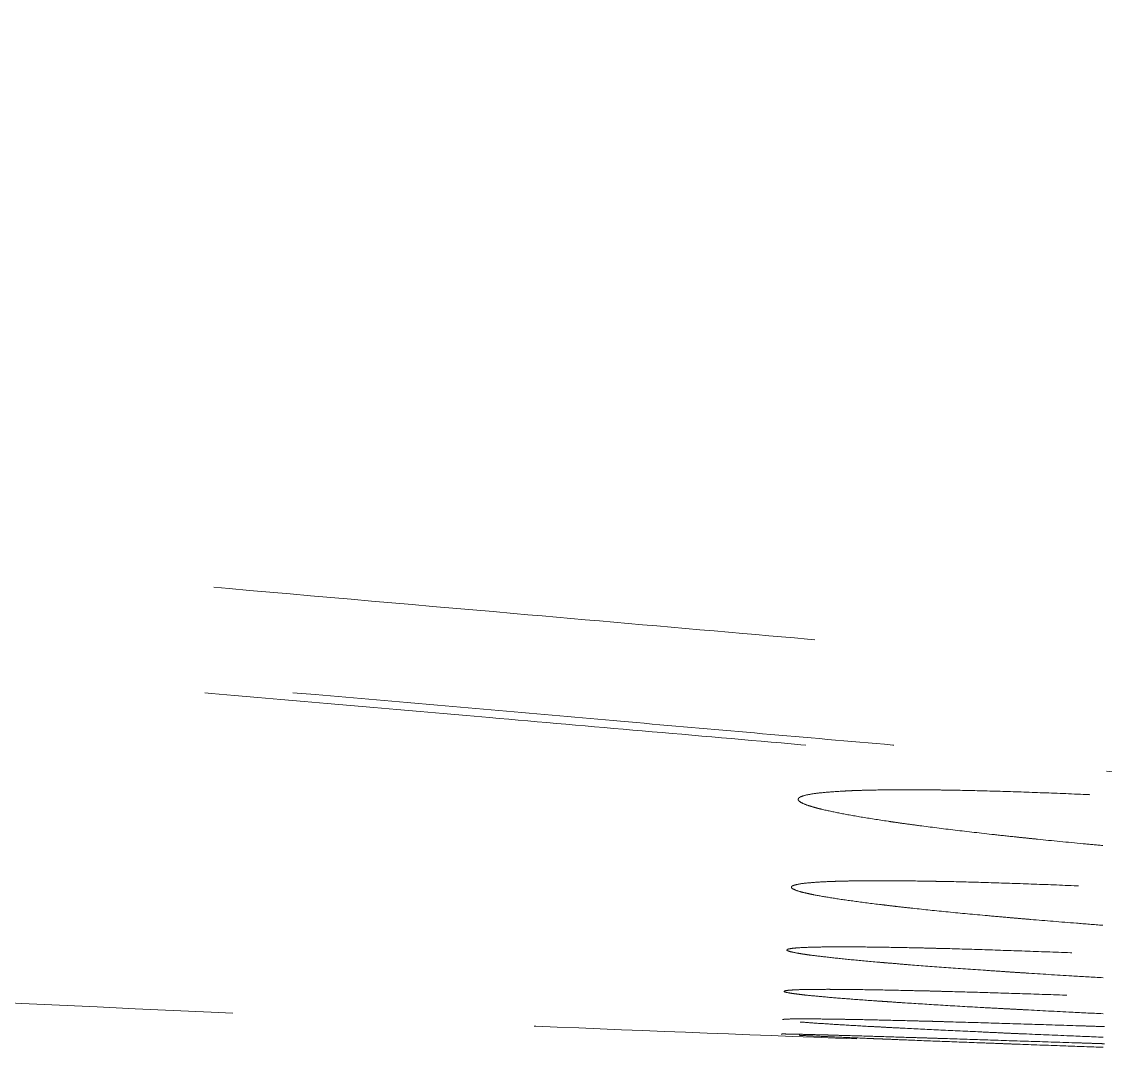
# Model space of a CAD drawing. Header units: millimetres. Extents: x 11618 to 13994, y -5897 to -2537.
# Drawn here: x 13153.08 to 13164.49, y -3846.79 to -3836 of the extents above; entities that cross this region are included whole.
import ezdxf

# ---------------------------------------------------------------- set-up
doc = ezdxf.new("R2010")
doc.units = ezdxf.units.MM
doc.linetypes.add('HIDDEN', pattern=[9.525, 6.35, -3.175])
doc.linetypes.add('HIDDEN2', pattern=[4.7625, 3.175, -1.5875])
doc.layers.add('HIDDEN', color=252, linetype='HIDDEN2', lineweight=13)

msp = doc.modelspace()

# ---------------------------------------------------------------- linework, layer by layer
at = {"layer": 'HIDDEN', "linetype": 'HIDDEN', "lineweight": 18}
for points, knots in [([(13172.599, -3836.001), (13172.492, -3835.991), (13172.271, -3835.97), (13171.933, -3835.939), (13171.582, -3835.907), (13171.216, -3835.874), (13170.837, -3835.84), (13170.444, -3835.805), (13170.036, -3835.768), (13169.615, -3835.731), (13169.14, -3835.689), (13168.615, -3835.643), (13168.046, -3835.592), (13167.477, -3835.542), (13166.907, -3835.492), (13166.337, -3835.442), (13165.866, -3835.401), (13165.31, -3835.352), (13164.488, -3835.279), (13163.121, -3835.158), (13161.207, -3834.989), (13157.214, -3834.637), (13151.831, -3834.161), (13146.372, -3833.679), (13142.544, -3833.341), (13139.823, -3833.101), (13137.06, -3832.856), (13134.641, -3832.643), (13132.498, -3832.453), (13130.563, -3832.282), (13128.383, -3832.089), (13126.513, -3831.924), (13125.051, -3831.795), (13124.09, -3831.71), (13123.169, -3831.628), (13122.287, -3831.55), (13121.444, -3831.476), (13120.64, -3831.405), (13119.876, -3831.338), (13119.151, -3831.274), (13118.465, -3831.214), (13118.02, -3831.175), (13117.805, -3831.156)], [0, 0, 0, 0, 0.005929, 0.012111, 0.018548, 0.025238, 0.032183, 0.039382, 0.046835, 0.054542, 0.062503, 0.072919, 0.083335, 0.093751, 0.104167, 0.114583, 0.124999, 0.130054, 0.14508, 0.170076, 0.205043, 0.24998, 0.388966, 0.49996, 0.54881, 0.598428, 0.648815, 0.69997, 0.730738, 0.765996, 0.805745, 0.849985, 0.868201, 0.885703, 0.902491, 0.918564, 0.933923, 0.948567, 0.962497, 0.975712, 0.988213, 1, 1, 1, 1]), ([(13117.15, -3838.638), (13117.269, -3838.649), (13117.51, -3838.67), (13117.873, -3838.702), (13118.242, -3838.734), (13118.617, -3838.767), (13118.997, -3838.8), (13119.384, -3838.834), (13119.775, -3838.868), (13120.173, -3838.903), (13120.576, -3838.938), (13120.984, -3838.974), (13121.398, -3839.01), (13121.818, -3839.046), (13122.244, -3839.084), (13122.675, -3839.121), (13123.112, -3839.16), (13123.554, -3839.198), (13124.002, -3839.237), (13124.456, -3839.277), (13124.915, -3839.317), (13125.38, -3839.358), (13125.851, -3839.399), (13126.327, -3839.44), (13126.809, -3839.482), (13127.296, -3839.525), (13127.789, -3839.568), (13128.288, -3839.612), (13128.793, -3839.656), (13129.303, -3839.7), (13129.818, -3839.745), (13130.339, -3839.791), (13131.831, -3839.921), (13134.292, -3840.136), (13137.719, -3840.435), (13141.145, -3840.734), (13144.57, -3841.033), (13147.994, -3841.332), (13151.418, -3841.631), (13154.84, -3841.929), (13157.925, -3842.199), (13160.596, -3842.432), (13162.775, -3842.623), (13164.722, -3842.793), (13166.437, -3842.942), (13167.919, -3843.072), (13169.169, -3843.181), (13170.187, -3843.27), (13170.973, -3843.338), (13171.528, -3843.386), (13171.82, -3843.412), (13171.928, -3843.421)], [0, 0, 0, 0, 0.006523, 0.01315, 0.019879, 0.02671, 0.033645, 0.040682, 0.047822, 0.055065, 0.06241, 0.069859, 0.07741, 0.085063, 0.09282, 0.100679, 0.108641, 0.116706, 0.124874, 0.133144, 0.141518, 0.149993, 0.158572, 0.167254, 0.176038, 0.184925, 0.193915, 0.203007, 0.212202, 0.221501, 0.230901, 0.240405, 0.250011, 0.312506, 0.375001, 0.437497, 0.499992, 0.562492, 0.624993, 0.687494, 0.749995, 0.794089, 0.833939, 0.869547, 0.900912, 0.928034, 0.950913, 0.96955, 0.983943, 0.994093, 1, 1, 1, 1]), ([(13171.75, -3844.442), (13171.626, -3844.432), (13171.367, -3844.409), (13170.959, -3844.374), (13170.515, -3844.335), (13170.127, -3844.301), (13169.697, -3844.264), (13169.129, -3844.214), (13168.533, -3844.162), (13168.009, -3844.116), (13167.657, -3844.085), (13167.275, -3844.052), (13166.864, -3844.016), (13166.423, -3843.978), (13165.952, -3843.936), (13165.451, -3843.893), (13164.625, -3843.821), (13163.497, -3843.722), (13162.09, -3843.599), (13160.725, -3843.48), (13159.401, -3843.364), (13156.815, -3843.139), (13153.15, -3842.819), (13148.594, -3842.421), (13144.536, -3842.066), (13140.937, -3841.752), (13138.003, -3841.496), (13135.691, -3841.294), (13133.896, -3841.137), (13132.269, -3840.995), (13130.63, -3840.852), (13129.003, -3840.71), (13127.536, -3840.582), (13126.38, -3840.481), (13125.483, -3840.402), (13124.668, -3840.331), (13123.848, -3840.259), (13123.033, -3840.188), (13122.25, -3840.12), (13121.58, -3840.061), (13121.01, -3840.012), (13120.573, -3839.973), (13120.253, -3839.945), (13120.028, -3839.926), (13119.815, -3839.907), (13119.613, -3839.89), (13119.423, -3839.873), (13119.245, -3839.858), (13119.077, -3839.843), (13118.921, -3839.829), (13118.756, -3839.815), (13118.583, -3839.8), (13118.402, -3839.784), (13118.233, -3839.769), (13118.077, -3839.756), (13117.932, -3839.743), (13117.816, -3839.733), (13117.725, -3839.725), (13117.658, -3839.719), (13117.592, -3839.713), (13117.529, -3839.708), (13117.468, -3839.702), (13117.408, -3839.697), (13117.35, -3839.692), (13117.292, -3839.687), (13117.235, -3839.682), (13117.177, -3839.677), (13117.119, -3839.672), (13117.08, -3839.668), (13117.061, -3839.667)], [0, 0, 0, 0, 0.006794, 0.014268, 0.022422, 0.031253, 0.035619, 0.046038, 0.062505, 0.06841, 0.07486, 0.081856, 0.089397, 0.097483, 0.106114, 0.115288, 0.125006, 0.151534, 0.177298, 0.202298, 0.226534, 0.250005, 0.344343, 0.427677, 0.500008, 0.566907, 0.624995, 0.66083, 0.693609, 0.723327, 0.749989, 0.783397, 0.812488, 0.830346, 0.846717, 0.861597, 0.87499, 0.891652, 0.906241, 0.917903, 0.92832, 0.937493, 0.941797, 0.945897, 0.949788, 0.95347, 0.95694, 0.9602, 0.963253, 0.9661, 0.968746, 0.972286, 0.975596, 0.978674, 0.981527, 0.984165, 0.986605, 0.987887, 0.989119, 0.990308, 0.991457, 0.992574, 0.993662, 0.994729, 0.995782, 0.996827, 0.997873, 0.998928, 1, 1, 1, 1]), ([(13117.055, -3839.756), (13117.095, -3839.76), (13117.175, -3839.767), (13117.295, -3839.777), (13117.415, -3839.788), (13117.536, -3839.798), (13117.658, -3839.809), (13117.782, -3839.82), (13117.92, -3839.832), (13118.071, -3839.845), (13118.236, -3839.859), (13118.407, -3839.874), (13118.583, -3839.89), (13118.783, -3839.907), (13119.012, -3839.927), (13119.272, -3839.95), (13119.547, -3839.974), (13119.84, -3839.999), (13120.149, -3840.026), (13120.488, -3840.056), (13120.861, -3840.088), (13121.273, -3840.124), (13121.715, -3840.163), (13122.196, -3840.204), (13122.718, -3840.25), (13123.288, -3840.3), (13123.929, -3840.355), (13124.653, -3840.419), (13125.469, -3840.49), (13126.36, -3840.567), (13127.236, -3840.644), (13128.09, -3840.718), (13128.916, -3840.79), (13129.798, -3840.867), (13130.893, -3840.962), (13132.236, -3841.079), (13133.863, -3841.221), (13135.651, -3841.377), (13137.406, -3841.529), (13139.116, -3841.678), (13140.764, -3841.822), (13142.529, -3841.976), (13144.715, -3842.166), (13147.395, -3842.4), (13150.638, -3842.682), (13154.214, -3842.994), (13157.242, -3843.257), (13159.636, -3843.466), (13161.307, -3843.611), (13163.041, -3843.763), (13164.439, -3843.884), (13165.483, -3843.975), (13166.155, -3844.034), (13166.835, -3844.093), (13167.525, -3844.153), (13168.092, -3844.203), (13168.525, -3844.241), (13168.815, -3844.266), (13169.081, -3844.289), (13169.324, -3844.31), (13169.544, -3844.329), (13169.74, -3844.346), (13170.07, -3844.375), (13170.523, -3844.414), (13171.09, -3844.463), (13171.45, -3844.494), (13171.622, -3844.508)], [0, 0, 0, 0, 0.00221, 0.004402, 0.006592, 0.008794, 0.011025, 0.013298, 0.015627, 0.018575, 0.021595, 0.024706, 0.027921, 0.031253, 0.035725, 0.040471, 0.045511, 0.050859, 0.056523, 0.062507, 0.069473, 0.076999, 0.085094, 0.09376, 0.103369, 0.113786, 0.125013, 0.138581, 0.153518, 0.169833, 0.187519, 0.201609, 0.216722, 0.232862, 0.250026, 0.276845, 0.306617, 0.339349, 0.375033, 0.403062, 0.433238, 0.465565, 0.500041, 0.553395, 0.612841, 0.678386, 0.750021, 0.779495, 0.81015, 0.841985, 0.875001, 0.887162, 0.899493, 0.911992, 0.92466, 0.937497, 0.943244, 0.948565, 0.953457, 0.957922, 0.961959, 0.965568, 0.968747, 0.980133, 0.990552, 1, 1, 1, 1]), ([(13164.462, -3844.671), (13164.392, -3844.664), (13164.323, -3844.658), (13164.091, -3844.636), (13163.93, -3844.62), (13163.735, -3844.6), (13163.696, -3844.596), (13163.619, -3844.588), (13163.581, -3844.584), (13163.467, -3844.572), (13163.393, -3844.564), (13163.176, -3844.54), (13163.038, -3844.524), (13162.776, -3844.493), (13162.652, -3844.477), (13162.476, -3844.454), (13162.419, -3844.446), (13162.336, -3844.435), (13162.309, -3844.431), (13162.255, -3844.423), (13162.229, -3844.419), (13162.099, -3844.4), (13162.005, -3844.385), (13161.831, -3844.356), (13161.753, -3844.342), (13161.612, -3844.314), (13161.55, -3844.3), (13161.482, -3844.284), (13161.469, -3844.281), (13161.445, -3844.274), (13161.433, -3844.271), (13161.399, -3844.261), (13161.379, -3844.255), (13161.325, -3844.237), (13161.299, -3844.225), (13161.264, -3844.203), (13161.255, -3844.193), (13161.257, -3844.178), (13161.26, -3844.173), (13161.268, -3844.166), (13161.272, -3844.164), (13161.279, -3844.159), (13161.284, -3844.157), (13161.309, -3844.147), (13161.339, -3844.139), (13161.415, -3844.125), (13161.462, -3844.119), (13161.574, -3844.108), (13161.638, -3844.103), (13161.73, -3844.098), (13161.749, -3844.097), (13161.787, -3844.095), (13161.847, -3844.092), (13161.911, -3844.09), (13162.044, -3844.087), (13162.141, -3844.085), (13162.349, -3844.083), (13162.461, -3844.083), (13162.64, -3844.085), (13162.702, -3844.085), (13162.797, -3844.087), (13162.83, -3844.087), (13162.895, -3844.088), (13162.928, -3844.089), (13163.096, -3844.092), (13163.236, -3844.096), (13163.526, -3844.104), (13163.677, -3844.11), (13163.99, -3844.121), (13164.152, -3844.128), (13164.361, -3844.137), (13164.404, -3844.139), (13164.488, -3844.143), (13164.616, -3844.149), (13164.745, -3844.156), (13165.005, -3844.169), (13165.358, -3844.188), (13165.722, -3844.21), (13165.999, -3844.227), (13166.092, -3844.233), (13166.279, -3844.245), (13166.373, -3844.251), (13166.656, -3844.27), (13166.844, -3844.283), (13167.034, -3844.297)], [0, 0, 0, 0, 0.015138, 0.015138, 0.051614, 0.051614, 0.060733, 0.060733, 0.069852, 0.069852, 0.08809, 0.08809, 0.124567, 0.124567, 0.161043, 0.161043, 0.179281, 0.179281, 0.188401, 0.188401, 0.19752, 0.19752, 0.233996, 0.233996, 0.270472, 0.270472, 0.306949, 0.306949, 0.316068, 0.316068, 0.325187, 0.325187, 0.343425, 0.343425, 0.379902, 0.379902, 0.416378, 0.416378, 0.434616, 0.434616, 0.443735, 0.443735, 0.452854, 0.452854, 0.489331, 0.489331, 0.525807, 0.525807, 0.562283, 0.562283, 0.571403, 0.571403, 0.580522, 0.59876, 0.59876, 0.635236, 0.635236, 0.671713, 0.671713, 0.689951, 0.689951, 0.69907, 0.69907, 0.708189, 0.708189, 0.744665, 0.744665, 0.781142, 0.781142, 0.817618, 0.817618, 0.826737, 0.826737, 0.835856, 0.854094, 0.854094, 0.890571, 0.927047, 0.927047, 0.945285, 0.945285, 0.963524, 0.963524, 1, 1, 1, 1]), ([(13164.463, -3845.51), (13164.369, -3845.503), (13164.276, -3845.495), (13164.019, -3845.475), (13163.859, -3845.462), (13163.664, -3845.445), (13163.625, -3845.442), (13163.548, -3845.435), (13163.509, -3845.432), (13163.396, -3845.422), (13163.322, -3845.415), (13163.105, -3845.396), (13162.967, -3845.383), (13162.705, -3845.357), (13162.58, -3845.344), (13162.404, -3845.325), (13162.347, -3845.318), (13162.264, -3845.309), (13162.237, -3845.306), (13162.183, -3845.299), (13162.157, -3845.296), (13162.027, -3845.281), (13161.932, -3845.268), (13161.759, -3845.245), (13161.68, -3845.233), (13161.539, -3845.211), (13161.477, -3845.2), (13161.41, -3845.187), (13161.397, -3845.184), (13161.372, -3845.179), (13161.36, -3845.176), (13161.327, -3845.169), (13161.306, -3845.164), (13161.253, -3845.15), (13161.226, -3845.14), (13161.191, -3845.123), (13161.183, -3845.115), (13161.185, -3845.104), (13161.188, -3845.1), (13161.196, -3845.095), (13161.2, -3845.094), (13161.208, -3845.09), (13161.212, -3845.089), (13161.238, -3845.081), (13161.267, -3845.075), (13161.344, -3845.065), (13161.391, -3845.061), (13161.503, -3845.053), (13161.568, -3845.05), (13161.66, -3845.047), (13161.679, -3845.046), (13161.718, -3845.045), (13161.777, -3845.044), (13161.841, -3845.043), (13161.975, -3845.041), (13162.072, -3845.041), (13162.28, -3845.041), (13162.392, -3845.042), (13162.572, -3845.045), (13162.634, -3845.046), (13162.729, -3845.048), (13162.762, -3845.048), (13162.828, -3845.05), (13162.861, -3845.05), (13163.029, -3845.054), (13163.169, -3845.058), (13163.46, -3845.067), (13163.611, -3845.072), (13163.924, -3845.084), (13164.086, -3845.09), (13164.26, -3845.098), (13164.266, -3845.098), (13164.272, -3845.098)], [0, 0, 0, 0, 0.024696, 0.024696, 0.068955, 0.068955, 0.080019, 0.080019, 0.091084, 0.091084, 0.113213, 0.113213, 0.157472, 0.157472, 0.201731, 0.201731, 0.22386, 0.22386, 0.234924, 0.234924, 0.245989, 0.245989, 0.290248, 0.290248, 0.334506, 0.334506, 0.378765, 0.378765, 0.389829, 0.389829, 0.400894, 0.400894, 0.423023, 0.423023, 0.467282, 0.467282, 0.51154, 0.51154, 0.53367, 0.53367, 0.544734, 0.544734, 0.555799, 0.555799, 0.600058, 0.600058, 0.644316, 0.644316, 0.688575, 0.688575, 0.699639, 0.699639, 0.710704, 0.732833, 0.732833, 0.777092, 0.777092, 0.82135, 0.82135, 0.84348, 0.84348, 0.854544, 0.854544, 0.865609, 0.865609, 0.909867, 0.909867, 0.954126, 0.954126, 0.998385, 0.998385, 1, 1, 1, 1]), ([(13164.465, -3846.062), (13164.354, -3846.056), (13164.244, -3846.049), (13163.972, -3846.033), (13163.812, -3846.023), (13163.616, -3846.01), (13163.577, -3846.008), (13163.5, -3846.003), (13163.462, -3846), (13163.348, -3845.992), (13163.274, -3845.987), (13163.057, -3845.972), (13162.919, -3845.963), (13162.657, -3845.943), (13162.532, -3845.934), (13162.356, -3845.92), (13162.299, -3845.915), (13162.216, -3845.908), (13162.188, -3845.906), (13162.135, -3845.901), (13162.108, -3845.899), (13161.979, -3845.887), (13161.884, -3845.879), (13161.71, -3845.862), (13161.632, -3845.853), (13161.491, -3845.837), (13161.429, -3845.83), (13161.361, -3845.821), (13161.348, -3845.819), (13161.324, -3845.815), (13161.312, -3845.814), (13161.278, -3845.808), (13161.258, -3845.805), (13161.204, -3845.795), (13161.178, -3845.789), (13161.143, -3845.778), (13161.135, -3845.773), (13161.138, -3845.766), (13161.141, -3845.764), (13161.149, -3845.761), (13161.153, -3845.76), (13161.161, -3845.758), (13161.165, -3845.757), (13161.191, -3845.753), (13161.221, -3845.749), (13161.298, -3845.744), (13161.346, -3845.742), (13161.458, -3845.739), (13161.523, -3845.738), (13161.615, -3845.737), (13161.634, -3845.737), (13161.673, -3845.737), (13161.733, -3845.737), (13161.797, -3845.737), (13161.931, -3845.738), (13162.028, -3845.739), (13162.237, -3845.742), (13162.35, -3845.744), (13162.53, -3845.748), (13162.592, -3845.749), (13162.688, -3845.752), (13162.72, -3845.753), (13162.786, -3845.754), (13162.819, -3845.755), (13162.987, -3845.76), (13163.128, -3845.764), (13163.419, -3845.774), (13163.571, -3845.779), (13163.884, -3845.79), (13164.047, -3845.796), (13164.257, -3845.805), (13164.299, -3845.806), (13164.384, -3845.81), (13164.43, -3845.812), (13164.477, -3845.814), (13164.481, -3845.814)], [0, 0, 0, 0, 0.028176, 0.028176, 0.071324, 0.071324, 0.082111, 0.082111, 0.092898, 0.092898, 0.114472, 0.114472, 0.15762, 0.15762, 0.200768, 0.200768, 0.222342, 0.222342, 0.233129, 0.233129, 0.243916, 0.243916, 0.287064, 0.287064, 0.330212, 0.330212, 0.37336, 0.37336, 0.384147, 0.384147, 0.394934, 0.394934, 0.416508, 0.416508, 0.459657, 0.459657, 0.502805, 0.502805, 0.524379, 0.524379, 0.535166, 0.535166, 0.545953, 0.545953, 0.589101, 0.589101, 0.632249, 0.632249, 0.675397, 0.675397, 0.686184, 0.686184, 0.696971, 0.718545, 0.718545, 0.761693, 0.761693, 0.804841, 0.804841, 0.826415, 0.826415, 0.837202, 0.837202, 0.847989, 0.847989, 0.891137, 0.891137, 0.934285, 0.934285, 0.977434, 0.977434, 0.988221, 0.988221, 0.999008, 1, 1, 1, 1]), ([(13148.961, -3846.129), (13149.935, -3846.179), (13153.037, -3846.334), (13157.341, -3846.528), (13160.672, -3846.66), (13161.872, -3846.705)], [0, 0, 0, 0, 0.226361, 0.721064, 1, 1, 1, 1]), ([(13164.465, -3846.441), (13164.343, -3846.435), (13164.223, -3846.429), (13163.94, -3846.415), (13163.779, -3846.407), (13163.584, -3846.396), (13163.545, -3846.394), (13163.468, -3846.39), (13163.43, -3846.388), (13163.316, -3846.382), (13163.242, -3846.378), (13163.025, -3846.366), (13162.887, -3846.358), (13162.624, -3846.342), (13162.5, -3846.334), (13162.324, -3846.323), (13162.267, -3846.319), (13162.184, -3846.313), (13162.156, -3846.311), (13162.103, -3846.308), (13162.076, -3846.306), (13161.947, -3846.297), (13161.852, -3846.29), (13161.679, -3846.276), (13161.6, -3846.27), (13161.459, -3846.257), (13161.397, -3846.251), (13161.33, -3846.244), (13161.317, -3846.243), (13161.293, -3846.24), (13161.281, -3846.238), (13161.247, -3846.234), (13161.227, -3846.232), (13161.174, -3846.224), (13161.147, -3846.22), (13161.113, -3846.211), (13161.105, -3846.208), (13161.108, -3846.203), (13161.111, -3846.201), (13161.119, -3846.199), (13161.123, -3846.198), (13161.131, -3846.197), (13161.136, -3846.196), (13161.162, -3846.193), (13161.192, -3846.191), (13161.27, -3846.187), (13161.317, -3846.186), (13161.43, -3846.185), (13161.495, -3846.184), (13161.588, -3846.184), (13161.607, -3846.184), (13161.646, -3846.185), (13161.706, -3846.185), (13161.771, -3846.185), (13161.905, -3846.187), (13162.003, -3846.188), (13162.212, -3846.192), (13162.325, -3846.194), (13162.505, -3846.199), (13162.567, -3846.2), (13162.664, -3846.202), (13162.696, -3846.203), (13162.762, -3846.205), (13162.795, -3846.206), (13162.964, -3846.21), (13163.104, -3846.214), (13163.397, -3846.223), (13163.548, -3846.228), (13163.862, -3846.238), (13164.025, -3846.244), (13164.235, -3846.251), (13164.277, -3846.252), (13164.362, -3846.255), (13164.416, -3846.257), (13164.469, -3846.259), (13164.48, -3846.26)], [0, 0, 0, 0, 0.030841, 0.030841, 0.073796, 0.073796, 0.084534, 0.084534, 0.095273, 0.095273, 0.11675, 0.11675, 0.159704, 0.159704, 0.202659, 0.202659, 0.224136, 0.224136, 0.234875, 0.234875, 0.245613, 0.245613, 0.288568, 0.288568, 0.331522, 0.331522, 0.374477, 0.374477, 0.385215, 0.385215, 0.395954, 0.395954, 0.417431, 0.417431, 0.460385, 0.460385, 0.50334, 0.50334, 0.524817, 0.524817, 0.535556, 0.535556, 0.546294, 0.546294, 0.589249, 0.589249, 0.632203, 0.632203, 0.675157, 0.675157, 0.685896, 0.685896, 0.696635, 0.718112, 0.718112, 0.761066, 0.761066, 0.804021, 0.804021, 0.825498, 0.825498, 0.836236, 0.836236, 0.846975, 0.846975, 0.889929, 0.889929, 0.932884, 0.932884, 0.975838, 0.975838, 0.986577, 0.986577, 0.997315, 1, 1, 1, 1]), ([(13161.091, -3846.501), (13161.092, -3846.501), (13161.094, -3846.501), (13161.099, -3846.5), (13161.102, -3846.5), (13161.11, -3846.499), (13161.115, -3846.498), (13161.141, -3846.497), (13161.171, -3846.496), (13161.249, -3846.495), (13161.297, -3846.495), (13161.41, -3846.495), (13161.476, -3846.496), (13161.568, -3846.497), (13161.588, -3846.497), (13161.627, -3846.498), (13161.687, -3846.498), (13161.752, -3846.5), (13161.886, -3846.502), (13161.984, -3846.504), (13162.194, -3846.509), (13162.306, -3846.512), (13162.487, -3846.516), (13162.549, -3846.518), (13162.646, -3846.52), (13162.678, -3846.521), (13162.744, -3846.523), (13162.778, -3846.524), (13162.946, -3846.529), (13163.087, -3846.533), (13163.379, -3846.541), (13163.531, -3846.546), (13163.846, -3846.556), (13164.008, -3846.561), (13164.219, -3846.568), (13164.261, -3846.569), (13164.346, -3846.572), (13164.404, -3846.574), (13164.463, -3846.576), (13164.479, -3846.576)], [0, 0, 0, 0, 0.015487, 0.015487, 0.037676, 0.037676, 0.059865, 0.059865, 0.14862, 0.14862, 0.237374, 0.237374, 0.326129, 0.326129, 0.348318, 0.348318, 0.370507, 0.414884, 0.414884, 0.503639, 0.503639, 0.592394, 0.592394, 0.636771, 0.636771, 0.65896, 0.65896, 0.681148, 0.681148, 0.769903, 0.769903, 0.858658, 0.858658, 0.947413, 0.947413, 0.969602, 0.969602, 0.99179, 1, 1, 1, 1]), ([(13164.466, -3846.688), (13164.336, -3846.683), (13164.208, -3846.677), (13163.918, -3846.665), (13163.757, -3846.658), (13163.562, -3846.65), (13163.523, -3846.648), (13163.446, -3846.645), (13163.408, -3846.643), (13163.294, -3846.638), (13163.22, -3846.634), (13163.003, -3846.624), (13162.865, -3846.618), (13162.602, -3846.605), (13162.478, -3846.599), (13162.302, -3846.59), (13162.245, -3846.587), (13162.162, -3846.583), (13162.134, -3846.581), (13162.081, -3846.578), (13162.054, -3846.577), (13161.925, -3846.57), (13161.83, -3846.564), (13161.657, -3846.554), (13161.578, -3846.549), (13161.438, -3846.54), (13161.376, -3846.535), (13161.309, -3846.53), (13161.296, -3846.529), (13161.281, -3846.528), (13161.279, -3846.528), (13161.278, -3846.528)], [0, 0, 0, 0, 0.084236, 0.084236, 0.194708, 0.194708, 0.222327, 0.222327, 0.249945, 0.249945, 0.305181, 0.305181, 0.415654, 0.415654, 0.526127, 0.526127, 0.581363, 0.581363, 0.608981, 0.608981, 0.6366, 0.6366, 0.747072, 0.747072, 0.857545, 0.857545, 0.968018, 0.968018, 0.995636, 0.995636, 1, 1, 1, 1]), ([(13161.075, -3846.655), (13161.077, -3846.655), (13161.08, -3846.655), (13161.088, -3846.654), (13161.091, -3846.654), (13161.099, -3846.654), (13161.104, -3846.654), (13161.13, -3846.654), (13161.161, -3846.655), (13161.239, -3846.656), (13161.287, -3846.657), (13161.4, -3846.66), (13161.465, -3846.662), (13161.558, -3846.664), (13161.577, -3846.665), (13161.616, -3846.666), (13161.677, -3846.668), (13161.741, -3846.67), (13161.876, -3846.673), (13161.974, -3846.676), (13162.184, -3846.683), (13162.296, -3846.686), (13162.477, -3846.692), (13162.539, -3846.694), (13162.636, -3846.697), (13162.668, -3846.698), (13162.734, -3846.7), (13162.768, -3846.701), (13162.936, -3846.707), (13163.077, -3846.711), (13163.37, -3846.721), (13163.522, -3846.726), (13163.836, -3846.736), (13163.999, -3846.741), (13164.209, -3846.748), (13164.251, -3846.749), (13164.337, -3846.752), (13164.398, -3846.754), (13164.46, -3846.756), (13164.479, -3846.757)], [0, 0, 0, 0, 0.039174, 0.039174, 0.060795, 0.060795, 0.082416, 0.082416, 0.168898, 0.168898, 0.255381, 0.255381, 0.341864, 0.341864, 0.363485, 0.363485, 0.385106, 0.428347, 0.428347, 0.51483, 0.51483, 0.601313, 0.601313, 0.644555, 0.644555, 0.666176, 0.666176, 0.687796, 0.687796, 0.774279, 0.774279, 0.860762, 0.860762, 0.947245, 0.947245, 0.968866, 0.968866, 0.990487, 1, 1, 1, 1]), ([(13164.467, -3846.794), (13164.333, -3846.79), (13164.201, -3846.785), (13163.908, -3846.774), (13163.747, -3846.768), (13163.552, -3846.761), (13163.513, -3846.76), (13163.436, -3846.757), (13163.397, -3846.755), (13163.284, -3846.751), (13163.209, -3846.748), (13162.992, -3846.74), (13162.854, -3846.735), (13162.592, -3846.725), (13162.468, -3846.72), (13162.291, -3846.713), (13162.234, -3846.71), (13162.151, -3846.707), (13162.124, -3846.706), (13162.07, -3846.704), (13162.044, -3846.703), (13161.914, -3846.697), (13161.82, -3846.693), (13161.646, -3846.686), (13161.568, -3846.682), (13161.427, -3846.676), (13161.365, -3846.673), (13161.298, -3846.67), (13161.285, -3846.669), (13161.271, -3846.668), (13161.268, -3846.668), (13161.266, -3846.668)], [0, 0, 0, 0, 0.086281, 0.086281, 0.196474, 0.196474, 0.224022, 0.224022, 0.25157, 0.25157, 0.306667, 0.306667, 0.416859, 0.416859, 0.527052, 0.527052, 0.582149, 0.582149, 0.609697, 0.609697, 0.637245, 0.637245, 0.747438, 0.747438, 0.857631, 0.857631, 0.967823, 0.967823, 0.995372, 0.995372, 1, 1, 1, 1])]:
    msp.add_open_spline(points, degree=3, knots=knots, dxfattribs=at)

doc.saveas('drawing.dxf')
